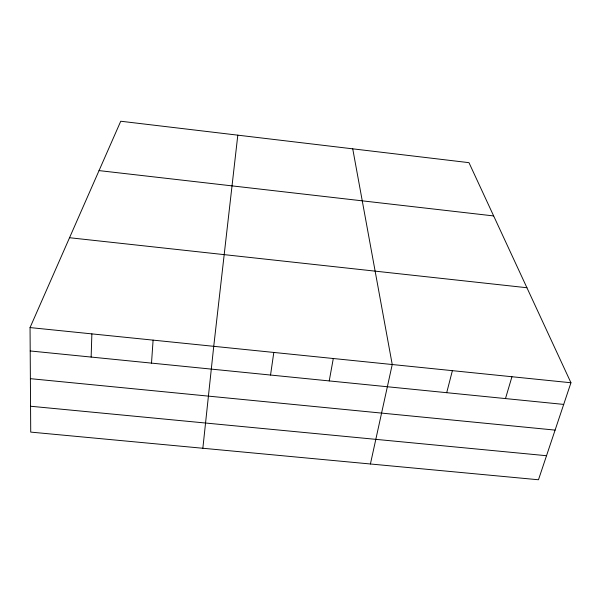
<?xml version="1.0" encoding="UTF-8"?>
<svg xmlns="http://www.w3.org/2000/svg" width="601" height="601" viewBox="0 0 601 601"><rect width="100%" height="100%" fill="white"/><g stroke="black" fill="none" stroke-linecap="round" stroke-linejoin="round"><path stroke-width="0.9" d="M91.142 357.069L91.87 333.886M151.505 363.117L153.097 340.128M202.853 448.263L213.738 346.319L237.808 135.165M270.54 375.039L273.808 352.441M329.228 380.921L333.3 358.512M370.411 463.987L392.235 364.522L352.734 148.83M446.701 392.693L452.388 370.659M505.479 398.576L511.954 376.737M570.95 382.754L538.473 479.763L30.726 432.104L30.05 327.575L120.741 121.237L468.975 162.661L570.95 382.754L30.05 327.575M30.561 406.246L546.527 455.716M30.381 378.668L555.099 430.106M30.2 350.961L563.7 404.413M69.543 237.726L526.927 287.736M99.045 170.601L493.661 215.932"/></g></svg>
